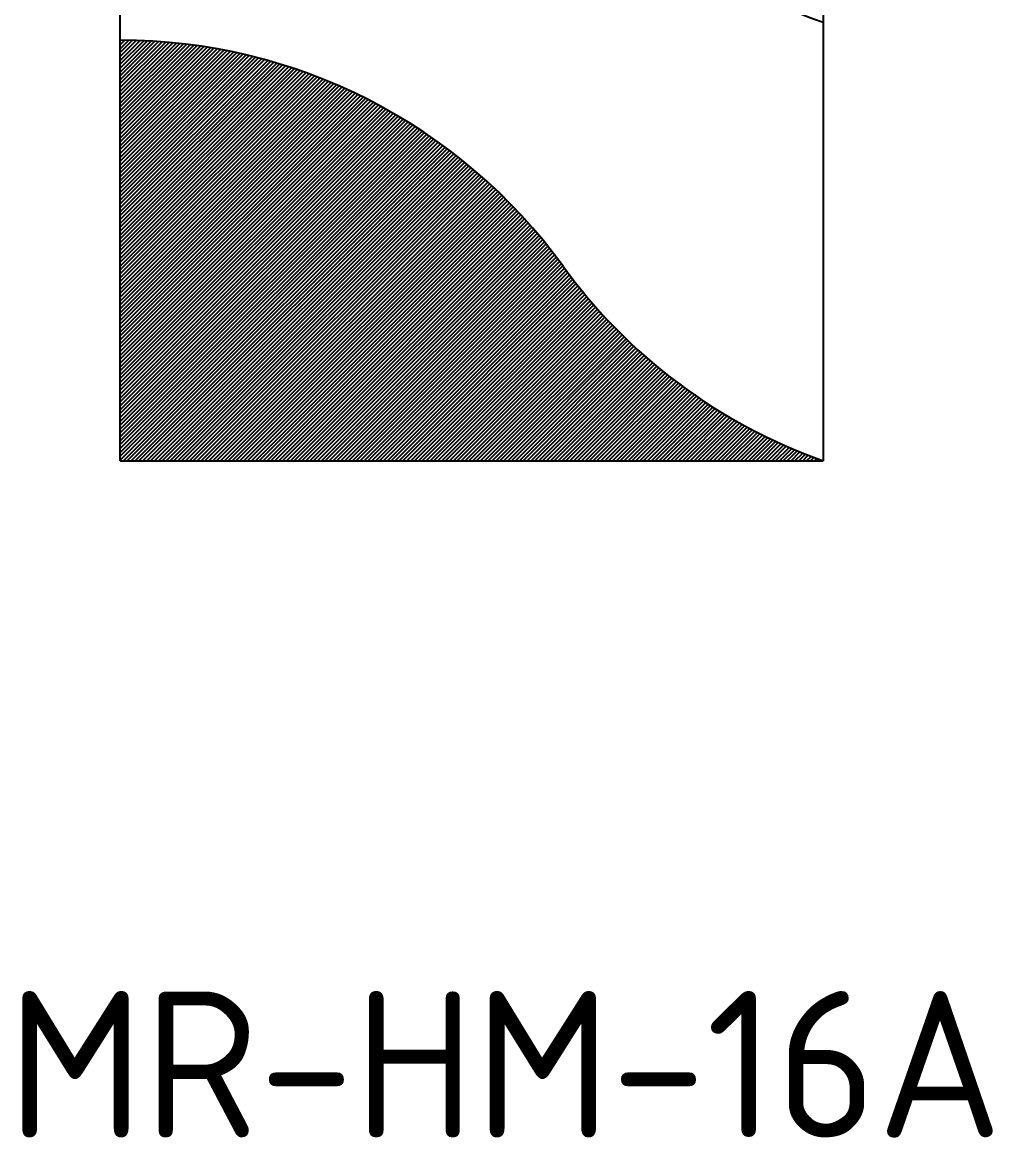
# Model space of a CAD drawing. Extents: x 70 to 103, y 153 to 263.
# Drawn here: x 69.84 to 102.98, y 152.97 to 191.07 of the extents above; entities that cross this region are included whole.
import ezdxf

# ---------------------------------------------------------------- set-up
doc = ezdxf.new("R2010")
doc.units = 0
doc.header["$LTSCALE"] = 12
doc.header["$MEASUREMENT"] = 0
doc.layers.get('0').update_dxf_attribs({"linetype": 'CONTINUOUS'})
doc.layers.add('L25', color=1, linetype='CONTINUOUS')
doc.layers.add('T50', color=7, linetype='CONTINUOUS')
doc.styles.add('ISO', font='ISO3098B')

# ---------------------------------------------------------------- blocks, each defined once
blk = doc.blocks.new('*X3')
at = {"color": 0}
for p, q in [((333.02, 61.888), (333.178, 62.047)), ((333.02, 62.021), (333.046, 62.047)), ((333.02, 61.756), (333.309, 62.045)), ((333.02, 61.623), (333.439, 62.043)), ((333.02, 61.491), (333.568, 62.039)), ((333.02, 61.358), (333.697, 62.035)), ((333.02, 61.225), (333.824, 62.03)), ((333.02, 61.093), (333.951, 62.024)), ((333.02, 60.96), (334.077, 62.017)), ((333.02, 60.828), (334.202, 62.01)), ((333.02, 60.695), (334.326, 62.002)), ((333.02, 60.563), (334.45, 61.992)), ((333.02, 60.43), (334.572, 61.983)), ((333.02, 60.297), (334.694, 61.972)), ((333.02, 60.165), (334.816, 61.961)), ((333.02, 60.032), (334.936, 61.949)), ((333.02, 59.9), (335.056, 61.936)), ((333.02, 59.767), (335.175, 61.922)), ((333.02, 59.634), (335.294, 61.908)), ((333.02, 59.502), (335.411, 61.894)), ((333.02, 59.369), (335.528, 61.878)), ((333.02, 59.237), (335.645, 61.862)), ((333.02, 59.104), (335.761, 61.845)), ((333.02, 58.972), (335.876, 61.828)), ((333.02, 58.839), (335.99, 61.81)), ((333.02, 58.706), (336.104, 61.791)), ((333.02, 58.574), (336.217, 61.772)), ((333.02, 58.441), (336.33, 61.752)), ((333.02, 58.309), (336.442, 61.731)), ((333.02, 58.176), (336.553, 61.71)), ((333.02, 58.043), (336.664, 61.688)), ((333.02, 57.911), (336.775, 61.666)), ((333.02, 57.778), (336.884, 61.643)), ((333.02, 57.646), (336.994, 61.62)), ((333.02, 57.513), (337.102, 61.596)), ((333.02, 57.381), (337.21, 61.571)), ((333.02, 57.248), (337.318, 61.546)), ((333.02, 57.115), (337.425, 61.52)), ((333.02, 56.983), (337.531, 61.494)), ((333.02, 56.85), (337.637, 61.468)), ((333.02, 56.718), (337.742, 61.44)), ((333.02, 56.585), (337.847, 61.413)), ((333.02, 56.453), (337.952, 61.384)), ((333.02, 56.32), (338.055, 61.356)), ((333.02, 56.187), (338.159, 61.326)), ((333.02, 56.055), (338.261, 61.297)), ((333.02, 55.922), (338.364, 61.266)), ((333.02, 55.79), (338.466, 61.236)), ((333.02, 55.657), (338.567, 61.204)), ((333.02, 55.524), (338.668, 61.173)), ((333.02, 55.392), (338.768, 61.141)), ((333.02, 55.259), (338.868, 61.108)), ((333.02, 55.127), (338.968, 61.075)), ((333.02, 54.994), (339.067, 61.041)), ((333.02, 54.862), (339.165, 61.007)), ((333.02, 54.729), (339.263, 60.973)), ((333.02, 54.596), (339.361, 60.938)), ((333.02, 54.464), (339.458, 60.902)), ((333.02, 54.331), (339.555, 60.867)), ((333.02, 54.199), (339.651, 60.83)), ((333.02, 54.066), (339.747, 60.794)), ((333.02, 53.933), (339.843, 60.756)), ((333.02, 53.801), (339.938, 60.719)), ((333.02, 53.668), (340.032, 60.681)), ((333.02, 53.536), (340.126, 60.642)), ((333.02, 53.403), (340.22, 60.604)), ((333.02, 53.271), (340.313, 60.564)), ((333.02, 53.138), (340.406, 60.525)), ((333.02, 53.005), (340.499, 60.484)), ((333.02, 52.873), (340.591, 60.444)), ((333.02, 52.74), (340.682, 60.403)), ((333.02, 52.608), (340.774, 60.362)), ((333.02, 52.475), (340.864, 60.32)), ((333.02, 52.342), (340.955, 60.278)), ((333.02, 52.21), (341.045, 60.235)), ((333.02, 52.077), (341.135, 60.192)), ((333.02, 51.945), (341.224, 60.149)), ((333.02, 51.812), (341.313, 60.105)), ((333.02, 51.68), (341.401, 60.061)), ((333.02, 51.547), (341.489, 60.017)), ((333.02, 51.414), (341.577, 59.972)), ((333.02, 51.282), (341.664, 59.926)), ((333.02, 51.149), (341.751, 59.881)), ((333.02, 51.017), (341.838, 59.835)), ((333.02, 50.884), (341.924, 59.788)), ((333.02, 50.751), (342.01, 59.741)), ((333.02, 50.619), (342.095, 59.694)), ((333.02, 50.486), (342.18, 59.647)), ((333.02, 50.354), (342.265, 59.599)), ((333.02, 50.221), (342.349, 59.55)), ((333.02, 50.089), (342.433, 59.502)), ((333.02, 49.956), (342.516, 59.453)), ((333.02, 49.823), (342.6, 59.403)), ((333.02, 49.691), (342.682, 59.353)), ((333.02, 49.558), (342.765, 59.303)), ((333.02, 49.426), (342.847, 59.253)), ((333.02, 49.293), (342.929, 59.202)), ((333.02, 49.16), (343.01, 59.151)), ((333.02, 49.028), (343.091, 59.099)), ((333.02, 48.895), (343.172, 59.047)), ((333.02, 48.763), (343.252, 58.995)), ((333.02, 48.63), (343.332, 58.942)), ((333.02, 48.498), (343.411, 58.889)), ((333.02, 48.365), (343.491, 58.836)), ((333.02, 48.232), (343.57, 58.782)), ((333.02, 48.1), (343.648, 58.728)), ((333.02, 47.967), (343.726, 58.674)), ((333.02, 47.835), (343.804, 58.619)), ((333.02, 47.702), (343.882, 58.564)), ((333.128, 47.678), (343.959, 58.509)), ((333.261, 47.678), (344.036, 58.453)), ((333.394, 47.678), (344.112, 58.397)), ((333.526, 47.678), (344.188, 58.34)), ((333.659, 47.678), (344.264, 58.283)), ((333.791, 47.678), (344.339, 58.226)), ((333.924, 47.678), (344.414, 58.169)), ((334.056, 47.678), (344.489, 58.111)), ((334.189, 47.678), (344.563, 58.053)), ((334.322, 47.678), (344.637, 57.994)), ((334.454, 47.678), (344.711, 57.935)), ((334.587, 47.678), (344.785, 57.876)), ((334.719, 47.678), (344.858, 57.816)), ((334.852, 47.678), (344.93, 57.757)), ((334.985, 47.678), (345.003, 57.696)), ((335.117, 47.678), (345.075, 57.636)), ((335.25, 47.678), (345.146, 57.575)), ((335.382, 47.678), (345.218, 57.514)), ((335.515, 47.678), (345.289, 57.452)), ((335.647, 47.678), (345.359, 57.39)), ((335.78, 47.678), (345.43, 57.328)), ((335.913, 47.678), (345.5, 57.265)), ((336.045, 47.678), (345.57, 57.203)), ((336.178, 47.678), (345.639, 57.139)), ((336.31, 47.678), (345.708, 57.076)), ((336.443, 47.678), (345.777, 57.012)), ((336.576, 47.678), (345.845, 56.948)), ((336.708, 47.678), (345.913, 56.883)), ((336.841, 47.678), (345.981, 56.818)), ((336.973, 47.678), (346.048, 56.753)), ((337.106, 47.678), (346.115, 56.687)), ((337.238, 47.678), (346.182, 56.621)), ((337.371, 47.678), (346.248, 56.555)), ((337.504, 47.678), (346.314, 56.489)), ((337.636, 47.678), (346.38, 56.422)), ((337.769, 47.678), (346.445, 56.354)), ((337.901, 47.678), (346.51, 56.287)), ((338.034, 47.678), (346.575, 56.219)), ((338.167, 47.678), (346.639, 56.151)), ((338.299, 47.678), (346.703, 56.082)), ((338.432, 47.678), (346.767, 56.013)), ((338.564, 47.678), (346.83, 55.944)), ((338.697, 47.678), (346.893, 55.875)), ((338.829, 47.678), (346.956, 55.805)), ((338.962, 47.678), (347.018, 55.734)), ((339.095, 47.678), (347.08, 55.664)), ((339.227, 47.678), (347.142, 55.593)), ((339.36, 47.678), (347.203, 55.522)), ((339.492, 47.678), (347.264, 55.45)), ((339.625, 47.678), (347.325, 55.378)), ((339.758, 47.678), (347.385, 55.306)), ((339.89, 47.678), (347.445, 55.233)), ((340.023, 47.678), (347.505, 55.16)), ((340.155, 47.678), (347.564, 55.087)), ((340.288, 47.678), (347.623, 55.014)), ((340.42, 47.678), (347.682, 54.94)), ((340.553, 47.678), (347.74, 54.865)), ((340.686, 47.678), (347.798, 54.791)), ((340.818, 47.678), (347.856, 54.716)), ((340.951, 47.678), (347.913, 54.64)), ((341.083, 47.678), (347.97, 54.565)), ((341.216, 47.678), (348.027, 54.489)), ((341.349, 47.678), (348.083, 54.413)), ((341.481, 47.678), (348.139, 54.336)), ((341.614, 47.678), (348.195, 54.259)), ((341.746, 47.678), (348.251, 54.183)), ((341.879, 47.678), (348.307, 54.107)), ((342.011, 47.678), (348.364, 54.031)), ((342.144, 47.678), (348.421, 53.955)), ((342.277, 47.678), (348.479, 53.88)), ((342.409, 47.678), (348.537, 53.806)), ((342.542, 47.678), (348.595, 53.731)), ((342.674, 47.678), (348.653, 53.657)), ((342.807, 47.678), (348.712, 53.584)), ((342.939, 47.678), (348.772, 53.51)), ((343.072, 47.678), (348.831, 53.437)), ((343.205, 47.678), (348.891, 53.365)), ((343.337, 47.678), (348.951, 53.292)), ((343.47, 47.678), (349.012, 53.22)), ((343.602, 47.678), (349.073, 53.149)), ((343.735, 47.678), (349.134, 53.077)), ((343.868, 47.678), (349.196, 53.006)), ((344, 47.678), (349.258, 52.936)), ((344.133, 47.678), (349.32, 52.865)), ((344.265, 47.678), (349.383, 52.795)), ((344.398, 47.678), (349.445, 52.726)), ((344.53, 47.678), (349.509, 52.656)), ((344.663, 47.678), (349.572, 52.587)), ((344.796, 47.678), (349.636, 52.519)), ((344.928, 47.678), (349.701, 52.451)), ((345.061, 47.678), (349.765, 52.383)), ((345.193, 47.678), (349.83, 52.315)), ((345.326, 47.678), (349.895, 52.248)), ((345.459, 47.678), (349.961, 52.181)), ((345.591, 47.678), (350.027, 52.114)), ((345.724, 47.678), (350.093, 52.048)), ((345.856, 47.678), (350.16, 51.982)), ((345.989, 47.678), (350.227, 51.916)), ((346.121, 47.678), (350.294, 51.851)), ((346.254, 47.678), (350.362, 51.786)), ((346.387, 47.678), (350.429, 51.721)), ((346.519, 47.678), (350.498, 51.657)), ((346.652, 47.678), (350.566, 51.593)), ((346.784, 47.678), (350.635, 51.529)), ((346.917, 47.678), (350.705, 51.466)), ((347.05, 47.678), (350.774, 51.403)), ((347.182, 47.678), (350.844, 51.34)), ((347.315, 47.678), (350.914, 51.278)), ((347.447, 47.678), (350.985, 51.216)), ((347.58, 47.678), (351.056, 51.154)), ((347.712, 47.678), (351.127, 51.093)), ((347.845, 47.678), (351.199, 51.032)), ((347.978, 47.678), (351.271, 50.971)), ((348.11, 47.678), (351.343, 50.911)), ((348.243, 47.678), (351.416, 50.851)), ((348.375, 47.678), (351.489, 50.791)), ((348.508, 47.678), (351.562, 50.732)), ((348.641, 47.678), (351.635, 50.673)), ((348.773, 47.678), (351.709, 50.615)), ((348.906, 47.678), (351.784, 50.556)), ((349.038, 47.678), (351.858, 50.498)), ((349.171, 47.678), (351.933, 50.441)), ((349.303, 47.678), (352.009, 50.383)), ((349.436, 47.678), (352.084, 50.327)), ((349.569, 47.678), (352.16, 50.27)), ((349.701, 47.678), (352.237, 50.214)), ((349.834, 47.678), (352.313, 50.158)), ((349.966, 47.678), (352.391, 50.102)), ((350.099, 47.678), (352.468, 50.047)), ((350.232, 47.678), (352.546, 49.992)), ((350.364, 47.678), (352.624, 49.938)), ((350.497, 47.678), (352.702, 49.884)), ((350.629, 47.678), (352.781, 49.83)), ((350.762, 47.678), (352.86, 49.777)), ((350.894, 47.678), (352.94, 49.723)), ((351.027, 47.678), (353.02, 49.671)), ((351.16, 47.678), (353.1, 49.618)), ((351.292, 47.678), (353.18, 49.566)), ((351.425, 47.678), (353.261, 49.515)), ((351.557, 47.678), (353.342, 49.463)), ((351.69, 47.678), (353.424, 49.412)), ((351.823, 47.678), (353.506, 49.362)), ((351.955, 47.678), (353.588, 49.312)), ((352.088, 47.678), (353.671, 49.262)), ((352.22, 47.678), (353.754, 49.212)), ((352.353, 47.678), (353.838, 49.163)), ((352.485, 47.678), (353.922, 49.114)), ((352.618, 47.678), (354.006, 49.066)), ((352.751, 47.678), (354.09, 49.018)), ((352.883, 47.678), (354.175, 48.97)), ((353.016, 47.678), (354.261, 48.923)), ((353.148, 47.678), (354.346, 48.876)), ((353.281, 47.678), (354.432, 48.83)), ((353.414, 47.678), (354.519, 48.783)), ((353.546, 47.678), (354.606, 48.738)), ((353.679, 47.678), (354.693, 48.692)), ((353.811, 47.678), (354.78, 48.647)), ((353.944, 47.678), (354.868, 48.603)), ((354.076, 47.678), (354.957, 48.558)), ((354.209, 47.678), (355.045, 48.515)), ((354.342, 47.678), (355.135, 48.471)), ((354.474, 47.678), (355.224, 48.428)), ((354.607, 47.678), (355.314, 48.385)), ((354.739, 47.678), (355.404, 48.343)), ((354.872, 47.678), (355.495, 48.301)), ((355.004, 47.678), (355.586, 48.26)), ((355.137, 47.678), (355.678, 48.219)), ((355.27, 47.678), (355.77, 48.178)), ((355.402, 47.678), (355.862, 48.138)), ((355.535, 47.678), (355.955, 48.098)), ((355.667, 47.678), (356.048, 48.059)), ((355.8, 47.678), (356.142, 48.02)), ((355.933, 47.678), (356.236, 47.981)), ((356.065, 47.678), (356.33, 47.943)), ((356.198, 47.678), (356.425, 47.906)), ((356.33, 47.678), (356.52, 47.868)), ((356.463, 47.678), (356.616, 47.831)), ((356.595, 47.678), (356.712, 47.795)), ((356.728, 47.678), (356.809, 47.759)), ((356.861, 47.678), (356.906, 47.724)), ((356.993, 47.678), (357.004, 47.689))]:
    blk.add_line(p, q, dxfattribs=at)

msp = doc.modelspace()

# ---------------------------------------------------------------- linework, layer by layer
at = {"layer": 'L25'}
for p, q in [((73.182, 190.46), (73.182, 205.44)), ((97.195, 205.413), (97.195, 191.071)), ((97.195, 191.071), (97.195, 176.091)), ((73.182, 176.091), (73.182, 190.46)), ((73.182, 176.091), (97.195, 176.091))]:
    msp.add_line(p, q, dxfattribs=at)
for centre, start, end in [((103.434, 208.675), 215.9166, 250.4865), ((73.182, 171.783), 35.9166, 90), ((103.434, 193.695), 215.9166, 250.4865)]:
    msp.add_arc(centre, 18.677, start, end, dxfattribs=at)

# ---------------------------------------------------------------- block references
msp.add_blockref('*X3', (-259.837, 128.413), dxfattribs=at)

# ---------------------------------------------------------------- texts
at = {"layer": 'T50', "style": 'ISO'}
msp.add_text('MR-HM-16A', height=5, dxfattribs=at).set_placement((69.326, 152.982))

doc.saveas('drawing.dxf')
